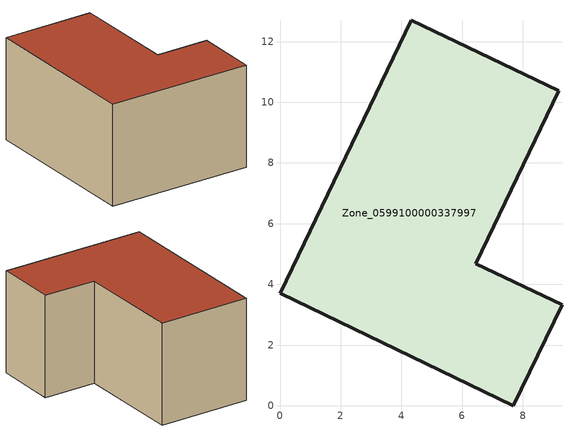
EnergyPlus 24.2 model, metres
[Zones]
Zone_0599100000337997
 floor ground (C_G): 0,3.7 4.33,12.7 9.19,10.37 6.45,4.68 9.29,3.32 7.69,0 z4.24
 wall outside (C_F): 7.69,0 9.29,3.32 6.45,4.68 9.19,10.37 4.33,12.7 0,3.7 7.69,0 z4.24:10.21
 roof outside (C_R): 4.33,12.7 0,3.7 7.69,0 9.29,3.32 6.45,4.68 9.19,10.37 z10.21
[BUILDING]
Pand.0599100000337997: North Axis=0; Terrain=City; Loads Convergence Tolerance Value=0.04; Temperature Convergence Tolerance Value=0.4; Solar Distribution=FullExterior; Maximum Number of Warmup Days=25; Minimum Number of Warmup Days=1
[Site:Location]
Rotterdam.The.Hague.AP_ZH_NLD Design_Conditions: Latitude=51.96; Longitude=4.45; Time Zone=1; Elevation=-4.5
[SITE:GROUNDTEMPERATURE:BUILDINGSURFACE]
18, 18, 18, 18, 18, 18, 18, 18, 18, 18, 18, 18
[MATERIAL] Thermal Absorptance=0.9; Solar Absorptance=0.7; Visible Absorptance=0.7
Name | Roughness | Thickness | Conductivity | Density | Specific Heat
G.TC.1975-1991 | MediumSmooth | 0.15 | 0.288461 | 540 | 1210
F.TC.1975-1991 | Rough | 0.3 | 0.230769 | 1920 | 840
R.TC.1975-1991 | MediumRough | 0.2 | 0.153846 | 1500 | 1000
[CONSTRUCTION]
C_G: G.TC.1975-1991
C_F: F.TC.1975-1991
C_R: R.TC.1975-1991
[ZONE]
Zone_0599100000337997: Type=1; Multiplier=1; Ceiling Height=Autocalculate; Volume=Autocalculate; Floor Area=autocalculate; Part of Total Floor Area=Yes
[ZONEINFILTRATION:DESIGNFLOWRATE]
Infil_Zone_0599100000337997: Zone or ZoneList or Space or SpaceList=Zone_0599100000337997; Schedule=AlwaysOn; Design Flow Rate Calculation Method=Flow/Area; Flow Rate per Floor Area=0.003; Constant Term Coefficient=1; Temperature Term Coefficient=0; Velocity Term Coefficient=0; Velocity Squared Term Coefficient=0
[HVACTEMPLATE:ZONE:IDEALLOADSAIRSYSTEM]
Zone_0599100000337997: Maximum Heating Supply Air Temperature=50; Minimum Cooling Supply Air Temperature=13; Maximum Heating Supply Air Humidity Ratio=0.0156; Minimum Cooling Supply Air Humidity Ratio=0.0077; Heating Limit=NoLimit; Cooling Limit=NoLimit; Dehumidification Control Type=ConstantSensibleHeatRatio; Cooling Sensible Heat Ratio=0.7; Dehumidification Setpoint=60; Humidification Control Type=None; Humidification Setpoint=30; Outdoor Air Method=None; Outdoor Air Flow Rate per Person=0.00944; Outdoor Air Flow Rate per Zone Floor Area=0; Outdoor Air Flow Rate per Zone=0; Demand Controlled Ventilation Type=None; Outdoor Air Economizer Type=NoEconomizer; Heat Recovery Type=None; Sensible Heat Recovery Effectiveness=0.7; Latent Heat Recovery Effectiveness=0.65
[ZONECONTROL:THERMOSTAT]
ThermostatControl_Zone_0599100000337997: Zone or ZoneList=Zone_0599100000337997; Control Type Schedule=DualSetpointControlType; Control 1=Thermostat_Zone_0599100000337997; Temperature Difference Between Cutout And Setpoint=0
[THERMOSTATSETPOINT:DUALSETPOINT]
Thermostat_Zone_0599100000337997: Heating Setpoint Temperature Schedule=HeatingSetpoint_Zone_0599100000337997; Cooling Setpoint Temperature Schedule=CoolingSetpoint_Zone_0599100000337997
[SCHEDULE:COMPACT]
HeatingSetpoint_Zone_0599100000337997: Through: 12/31, For: AllDays, Until: 24:00, 21
CoolingSetpoint_Zone_0599100000337997: Through: 12/31, For: AllDays, Until: 24:00, 24
DualSetpointControlType: Through: 12/31, For: AllDays, Until: 24:00, 4
AlwaysOn: Through: 12/31, For: AllDays, Until: 24:00, 1
